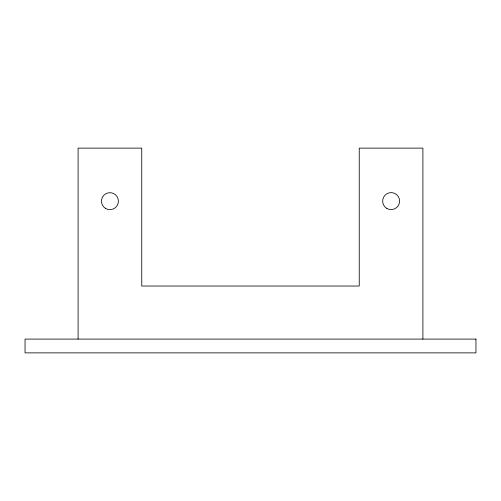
<?xml version="1.0" encoding="UTF-8"?>
<svg xmlns="http://www.w3.org/2000/svg" width="501" height="501" viewBox="0 0 501 501"><rect width="100%" height="100%" fill="white"/><g stroke="black" fill="none" stroke-linecap="round" stroke-linejoin="round"><path stroke-width="0.75" d="M78.1 339.089L78.1 148.121L141.752 148.121L141.752 286.04L359.248 286.04L359.248 148.121L422.9 148.121L422.9 339.089M475.95 339.089L25.05 339.089L25.05 352.879L475.95 352.879L475.95 339.089M386.878 208.447A8.486 8.486 0 0 0 399.61 201.101A8.486 8.486 0 0 0 386.878 193.749A8.486 8.486 0 0 0 386.878 208.447M105.68 208.516A8.486 8.486 0 0 0 118.411 201.164A8.486 8.486 0 0 0 105.68 193.818A8.486 8.486 0 0 0 105.68 208.516"/></g></svg>
